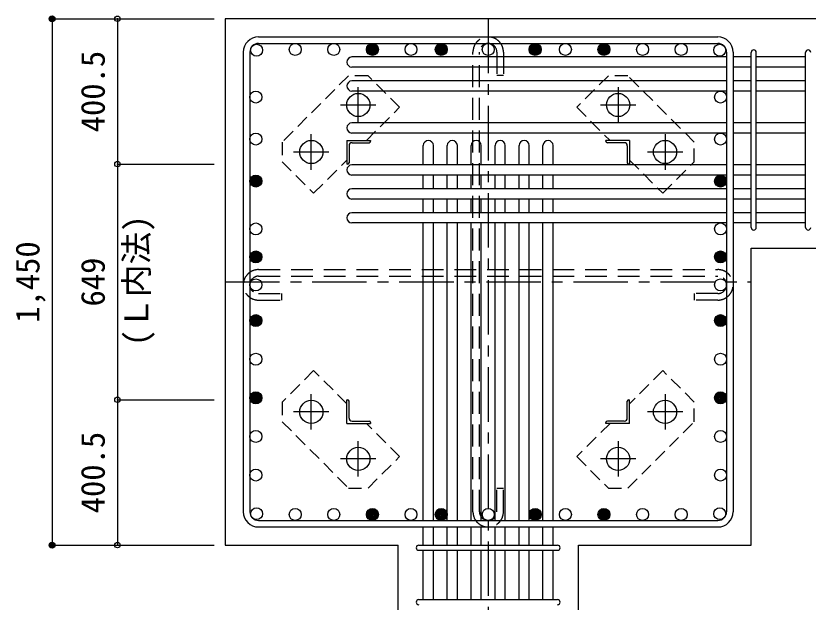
# Model space of a CAD drawing. Units: millimetres at full size, sheet at 1:30. Extents: x -5973 to 5954, y -4195 to 4201.
# Drawn here: x -750 to 1434, y 1641 to 3256 of the extents above; entities that cross this region are included whole.
import ezdxf
from ezdxf.enums import TextEntityAlignment as Align

# ---------------------------------------------------------------- set-up
doc = ezdxf.new("R2010")
doc.units = ezdxf.units.MM
doc.header["$LTSCALE"] = 30
doc.header["$PDMODE"] = 32
doc.header["$PDSIZE"] = 15
for name, pattern in [('CHAIN1', [8, 5, -1, 1, -1]), ('DASHED1', [1.8, 1.2, -0.6]), ('DASHED2', [3, 2, -1])]:
    doc.linetypes.add(name, pattern=pattern)
for name, color, linetype in [('0-1_躯体線', 2, 'Continuous'), ('0-2_アンカー、アングル', 4, 'Continuous'), ('0-3_立上り筋', 4, 'Continuous'), ('0-4_フープ筋', 7, 'Continuous'), ('0-5_基礎梁筋', 7, 'Continuous'), ('0-6_スタラップ筋', 7, 'Continuous'), ('0-7_文字', 4, 'Continuous'), ('0-9_プレート', 4, 'DASHED1'), ('0-C_中子', 7, 'DASHED2'), ('0-D_寸法', 4, 'Continuous')]:
    doc.layers.add(name, color=color, linetype=linetype)
doc.styles.add('ＭＳ ゴシック', font='')
doc.styles.get('ＭＳ ゴシック').set_extended_font_data('MS Gothic')

msp = doc.modelspace()

# ---------------------------------------------------------------- linework, layer by layer
at = {"layer": '0-1_躯体線'}
for p, q in [((1677.44, 3248.3), (-172.56, 3248.3)), ((-172.56, 3248.3), (-172.56, 1798.3)), ((1277.44, 2616.3), (1677.44, 2616.3)), ((1277.44, 1798.3), (1277.44, 2616.3)), ((-172.56, 1798.3), (303.94, 1798.3)), ((303.94, 1398.3), (303.94, 1798.3)), ((800.94, 1398.3), (800.94, 1798.3)), ((800.94, 1798.3), (1277.44, 1798.3))]:
    msp.add_line(p, q, dxfattribs=at)
at = {"layer": '0-2_アンカー、アングル', "linetype": 'CHAIN1'}
for p, q in [((194.44, 2962.1), (194.44, 3059.6)), ((910.44, 3059.6), (910.44, 2962.1)), ((145.64, 3010.8), (243.14, 3010.8)), ((861.74, 3010.8), (959.24, 3010.8)), ((64.94, 2832.6), (64.94, 2930.1)), ((1039.94, 2930.1), (1039.94, 2832.6)), ((16.14, 2881.3), (113.64, 2881.3)), ((991.24, 2881.3), (1088.74, 2881.3)), ((64.94, 2116.5), (64.94, 2214)), ((1039.94, 2214), (1039.94, 2116.5)), ((113.64, 2165.3), (16.14, 2165.3)), ((1088.74, 2165.3), (991.24, 2165.3)), ((194.44, 1987), (194.44, 2084.5)), ((910.44, 2084.5), (910.44, 1987)), ((243.14, 2035.8), (145.64, 2035.8)), ((959.24, 2035.8), (861.74, 2035.8))]:
    msp.add_line(p, q, dxfattribs=at)
at = {"layer": '0-2_アンカー、アングル'}
for p, q in [((162.94, 2912.8), (162.94, 2847.8)), ((162.94, 2912.8), (227.94, 2912.8)), ((177.44, 2906.8), (223.94, 2906.8)), ((227.94, 2912.8), (227.94, 2910.8)), ((876.94, 2910.8), (876.94, 2912.8)), ((941.94, 2912.8), (876.94, 2912.8)), ((927.44, 2906.8), (880.94, 2906.8)), ((941.94, 2912.8), (941.94, 2847.8)), ((168.94, 2898.3), (168.94, 2851.8)), ((935.94, 2898.3), (935.94, 2851.8)), ((164.94, 2847.8), (162.94, 2847.8)), ((941.94, 2847.8), (939.94, 2847.8)), ((162.94, 2133.8), (162.94, 2198.8)), ((162.94, 2198.8), (164.94, 2198.8)), ((168.94, 2148.3), (168.94, 2194.8)), ((935.94, 2148.3), (935.94, 2194.8)), ((939.94, 2198.8), (941.94, 2198.8)), ((941.94, 2133.8), (941.94, 2198.8)), ((162.94, 2133.8), (227.94, 2133.8)), ((177.44, 2139.8), (223.94, 2139.8)), ((227.94, 2135.8), (227.94, 2133.8)), ((876.94, 2133.8), (876.94, 2135.8)), ((941.94, 2133.8), (876.94, 2133.8)), ((927.44, 2139.8), (880.94, 2139.8))]:
    msp.add_line(p, q, dxfattribs=at)
at = {"layer": '0-2_アンカー、アングル', "color": 3}
for centre in [(194.44, 3010.8), (910.44, 3010.8), (64.94, 2881.3), (1039.94, 2881.3), (64.94, 2165.3), (1039.94, 2165.3), (194.44, 2035.8), (910.44, 2035.8)]:
    msp.add_circle(centre, 32, dxfattribs=at)
at = {"layer": '0-2_アンカー、アングル'}
for centre, radius, start, end in [((177.44, 2898.3), 8.5, 90, 180), ((223.94, 2910.8), 4, 270, 0), ((880.94, 2910.8), 4, 180, 270), ((927.44, 2898.3), 8.5, 0, 90), ((164.94, 2851.8), 4, 270, 0), ((939.94, 2851.8), 4, 180, 270), ((164.94, 2194.8), 4, 0, 90), ((939.94, 2194.8), 4, 90, 180), ((177.44, 2148.3), 8.5, 180, 270), ((927.44, 2148.3), 8.5, 270, 0), ((223.94, 2135.8), 4, 0, 90), ((880.94, 2135.8), 4, 90, 180)]:
    msp.add_arc(centre, radius, start, end, dxfattribs=at)
at = {"layer": '0-3_立上り筋', "color": 3}
for centre in [(-85.87, 3161.6), (20.52, 3163.8), (126.9, 3163.8), (233.28, 3163.8), (339.67, 3163.8), (422.94, 3163.8), (552.44, 3163.8), (681.94, 3163.8), (765.2, 3163.8), (871.59, 3163.8), (977.97, 3163.8), (1084.36, 3163.8), (1190.74, 3161.6), (-88.06, 3032.6), (1192.94, 3032.6), (-88.06, 2916.95), (1192.94, 2916.95), (-88.06, 2801.3), (1192.94, 2801.3), (-88.06, 2669.3), (1192.94, 2669.3), (-88.06, 2592.3), (1192.94, 2592.3), (-88.06, 2515.3), (1192.94, 2515.3), (-88.06, 2416.92), (1192.94, 2416.92), (-88.06, 2310.53), (1192.94, 2310.53), (-88.06, 2204.15), (1192.94, 2204.15), (-88.06, 2097.76), (1192.94, 2097.76), (-88.06, 1991.38), (1192.94, 1991.38), (-85.87, 1885), (1190.74, 1885), (20.52, 1882.8), (126.9, 1882.8), (233.28, 1882.8), (339.67, 1882.8), (422.94, 1882.8), (552.44, 1882.8), (681.94, 1882.8), (765.2, 1882.8), (871.59, 1882.8), (977.97, 1882.8), (1084.36, 1882.8)]:
    msp.add_circle(centre, 16.5, dxfattribs=at)
at = {"layer": '0-3_立上り筋'}
for centre, radius in [((233.28, 3163.8), 16.5), ((233.28, 3163.8), 14.85), ((233.28, 3163.8), 13.2), ((233.28, 3163.8), 11.55), ((233.28, 3163.8), 9.9), ((233.28, 3163.8), 8.25), ((233.28, 3163.8), 6.6), ((233.28, 3163.8), 4.95), ((233.28, 3163.8), 3.3), ((422.94, 3163.8), 16.5), ((422.94, 3163.8), 14.85), ((422.94, 3163.8), 13.2), ((422.94, 3163.8), 11.55), ((422.94, 3163.8), 9.9), ((422.94, 3163.8), 8.25), ((422.94, 3163.8), 6.6), ((422.94, 3163.8), 4.95), ((422.94, 3163.8), 3.3), ((681.94, 3163.8), 16.5), ((681.94, 3163.8), 14.85), ((681.94, 3163.8), 13.2), ((681.94, 3163.8), 11.55), ((681.94, 3163.8), 9.9), ((681.94, 3163.8), 8.25), ((681.94, 3163.8), 6.6), ((681.94, 3163.8), 4.95), ((681.94, 3163.8), 3.3), ((871.59, 3163.8), 16.5), ((871.59, 3163.8), 14.85), ((871.59, 3163.8), 13.2), ((871.59, 3163.8), 11.55), ((871.59, 3163.8), 9.9), ((871.59, 3163.8), 8.25), ((871.59, 3163.8), 6.6), ((871.59, 3163.8), 4.95), ((871.59, 3163.8), 3.3), ((233.28, 3163.8), 1.65), ((422.94, 3163.8), 1.65), ((681.94, 3163.8), 1.65), ((871.59, 3163.8), 1.65), ((-88.06, 2801.3), 16.5), ((1192.94, 2801.3), 16.5), ((-88.06, 2801.3), 14.85), ((-88.06, 2801.3), 13.2), ((-88.06, 2801.3), 11.55), ((-88.06, 2801.3), 9.9), ((-88.06, 2801.3), 8.25), ((-88.06, 2801.3), 6.6), ((-88.06, 2801.3), 4.95), ((-88.06, 2801.3), 3.3), ((-88.06, 2801.3), 1.65), ((1192.94, 2801.3), 14.85), ((1192.94, 2801.3), 13.2), ((1192.94, 2801.3), 11.55), ((1192.94, 2801.3), 9.9), ((1192.94, 2801.3), 8.25), ((1192.94, 2801.3), 6.6), ((1192.94, 2801.3), 4.95), ((1192.94, 2801.3), 3.3), ((1192.94, 2801.3), 1.65), ((-88.06, 2592.3), 16.5), ((-88.06, 2592.3), 14.85), ((-88.06, 2592.3), 13.2), ((-88.06, 2592.3), 11.55), ((-88.06, 2592.3), 9.9), ((-88.06, 2592.3), 8.25), ((1192.94, 2592.3), 16.5), ((1192.94, 2592.3), 14.85), ((1192.94, 2592.3), 13.2), ((1192.94, 2592.3), 11.55), ((1192.94, 2592.3), 9.9), ((1192.94, 2592.3), 8.25), ((-88.06, 2592.3), 6.6), ((-88.06, 2592.3), 4.95), ((-88.06, 2592.3), 3.3), ((-88.06, 2592.3), 1.65), ((1192.94, 2592.3), 6.6), ((1192.94, 2592.3), 4.95), ((1192.94, 2592.3), 3.3), ((1192.94, 2592.3), 1.65), ((-88.06, 2416.92), 16.5), ((-88.06, 2416.92), 14.85), ((-88.06, 2416.92), 13.2), ((-88.06, 2416.92), 11.55), ((-88.06, 2416.92), 9.9), ((-88.06, 2416.92), 8.25), ((1192.94, 2416.92), 16.5), ((1192.94, 2416.92), 14.85), ((1192.94, 2416.92), 13.2), ((1192.94, 2416.92), 11.55), ((1192.94, 2416.92), 9.9), ((1192.94, 2416.92), 8.25), ((-88.06, 2416.92), 6.6), ((-88.06, 2416.92), 4.95), ((-88.06, 2416.92), 3.3), ((-88.06, 2416.92), 1.65), ((1192.94, 2416.92), 6.6), ((1192.94, 2416.92), 4.95), ((1192.94, 2416.92), 3.3), ((1192.94, 2416.92), 1.65), ((-88.06, 2204.15), 16.5), ((-88.06, 2204.15), 14.85), ((-88.06, 2204.15), 13.2), ((-88.06, 2204.15), 11.55), ((-88.06, 2204.15), 9.9), ((-88.06, 2204.15), 8.25), ((-88.06, 2204.15), 6.6), ((-88.06, 2204.15), 4.95), ((-88.06, 2204.15), 3.3), ((1192.94, 2204.15), 16.5), ((1192.94, 2204.15), 14.85), ((1192.94, 2204.15), 13.2), ((1192.94, 2204.15), 11.55), ((1192.94, 2204.15), 9.9), ((1192.94, 2204.15), 8.25), ((1192.94, 2204.15), 6.6), ((1192.94, 2204.15), 4.95), ((1192.94, 2204.15), 3.3), ((-88.06, 2204.15), 1.65), ((1192.94, 2204.15), 1.65), ((233.28, 1882.8), 16.5), ((233.28, 1882.8), 14.85), ((233.28, 1882.8), 13.2), ((233.28, 1882.8), 11.55), ((233.28, 1882.8), 9.9), ((233.28, 1882.8), 8.25), ((233.28, 1882.8), 6.6), ((233.28, 1882.8), 4.95), ((233.28, 1882.8), 3.3), ((233.28, 1882.8), 1.65), ((422.94, 1882.8), 16.5), ((422.94, 1882.8), 14.85), ((422.94, 1882.8), 13.2), ((422.94, 1882.8), 11.55), ((422.94, 1882.8), 9.9), ((422.94, 1882.8), 8.25), ((422.94, 1882.8), 6.6), ((422.94, 1882.8), 4.95), ((422.94, 1882.8), 3.3), ((422.94, 1882.8), 1.65), ((681.94, 1882.8), 16.5), ((681.94, 1882.8), 14.85), ((681.94, 1882.8), 13.2), ((681.94, 1882.8), 11.55), ((681.94, 1882.8), 9.9), ((681.94, 1882.8), 8.25), ((681.94, 1882.8), 6.6), ((681.94, 1882.8), 4.95), ((681.94, 1882.8), 3.3), ((681.94, 1882.8), 1.65), ((871.59, 1882.8), 16.5), ((871.59, 1882.8), 14.85), ((871.59, 1882.8), 13.2), ((871.59, 1882.8), 11.55), ((871.59, 1882.8), 9.9), ((871.59, 1882.8), 8.25), ((871.59, 1882.8), 6.6), ((871.59, 1882.8), 4.95), ((871.59, 1882.8), 3.3), ((871.59, 1882.8), 1.65)]:
    msp.add_circle(centre, radius, dxfattribs=at)
at = {"layer": '0-4_フープ筋'}
for p, q in [((-80.56, 3198.3), (1185.44, 3198.3)), ((-80.56, 3180.3), (1185.44, 3180.3)), ((-122.56, 3156.3), (-122.56, 1890.3)), ((-104.56, 3156.3), (-104.56, 1890.3)), ((1209.44, 3156.3), (1209.44, 1890.3)), ((1227.44, 3156.3), (1227.44, 1890.3)), ((-80.56, 1866.3), (1185.44, 1866.3)), ((-80.56, 1848.3), (1185.44, 1848.3))]:
    msp.add_line(p, q, dxfattribs=at)
for centre, radius, start, end in [((-80.56, 3156.3), 42, 90, 180), ((1185.44, 3156.3), 42, 0, 90), ((-80.56, 3156.3), 24, 90, 180), ((1185.44, 3156.3), 24, 0, 90), ((-80.56, 1890.3), 42, 180, 270), ((-80.56, 1890.3), 24, 180, 270), ((1185.44, 1890.3), 42, 270, 0), ((1185.44, 1890.3), 24, 270, 0)]:
    msp.add_arc(centre, radius, start, end, dxfattribs=at)
at = {"layer": '0-5_基礎梁筋'}
for p, q in [((1209.44, 3143.1), (176.94, 3143.1)), ((1277.44, 3143.1), (1227.44, 3143.1)), ((1427.44, 3143.1), (1291.44, 3143.1)), ((1209.44, 3115.1), (176.94, 3115.1)), ((1277.44, 3115.1), (1227.44, 3115.1)), ((1427.44, 3115.1), (1291.44, 3115.1)), ((1209.44, 3077.1), (176.94, 3077.1)), ((1277.44, 3077.1), (1227.44, 3077.1)), ((1427.44, 3077.1), (1291.44, 3077.1)), ((1209.44, 3049.1), (176.94, 3049.1)), ((1277.44, 3049.1), (1227.44, 3049.1)), ((1427.44, 3049.1), (1291.44, 3049.1)), ((1209.44, 2961.45), (176.94, 2961.45)), ((1277.44, 2961.45), (1227.44, 2961.45)), ((1427.44, 2961.45), (1291.44, 2961.45)), ((1209.44, 2933.45), (176.94, 2933.45)), ((1277.44, 2933.45), (1227.44, 2933.45)), ((1427.44, 2933.45), (1291.44, 2933.45)), ((373.44, 2845.8), (373.44, 2898.8)), ((401.44, 2845.8), (401.44, 2898.8)), ((439.44, 2845.8), (439.44, 2898.8)), ((467.44, 2845.8), (467.44, 2898.8)), ((505.44, 2845.8), (505.44, 2898.8)), ((533.44, 2845.8), (533.44, 2898.8)), ((571.44, 2845.8), (571.44, 2898.8)), ((599.44, 2845.8), (599.44, 2898.8)), ((637.44, 2845.8), (637.44, 2898.8)), ((665.44, 2845.8), (665.44, 2898.8)), ((703.44, 2845.8), (703.44, 2898.8)), ((731.44, 2845.8), (731.44, 2898.8)), ((1209.44, 2845.8), (176.94, 2845.8)), ((1277.44, 2845.8), (1227.44, 2845.8)), ((1427.44, 2845.8), (1291.44, 2845.8)), ((1209.44, 2817.8), (176.94, 2817.8)), ((373.44, 2779.8), (373.44, 2817.8)), ((401.44, 2779.8), (401.44, 2817.8)), ((439.44, 2779.8), (439.44, 2817.8)), ((467.44, 2779.8), (467.44, 2817.8)), ((505.44, 2779.8), (505.44, 2817.8)), ((533.44, 2779.8), (533.44, 2817.8)), ((571.44, 2779.8), (571.44, 2817.8)), ((599.44, 2779.8), (599.44, 2817.8)), ((637.44, 2779.8), (637.44, 2817.8)), ((665.44, 2779.8), (665.44, 2817.8)), ((703.44, 2779.8), (703.44, 2817.8)), ((731.44, 2779.8), (731.44, 2817.8)), ((1277.44, 2817.8), (1227.44, 2817.8)), ((1427.44, 2817.8), (1291.44, 2817.8)), ((1209.44, 2779.8), (176.94, 2779.8)), ((1277.44, 2779.8), (1227.44, 2779.8)), ((1427.44, 2779.8), (1291.44, 2779.8)), ((1209.44, 2751.8), (176.94, 2751.8)), ((373.44, 2713.8), (373.44, 2751.8)), ((401.44, 2713.8), (401.44, 2751.8)), ((439.44, 2713.8), (439.44, 2751.8)), ((467.44, 2713.8), (467.44, 2751.8)), ((505.44, 2713.8), (505.44, 2751.8)), ((533.44, 2713.8), (533.44, 2751.8)), ((571.44, 2713.8), (571.44, 2751.8)), ((599.44, 2713.8), (599.44, 2751.8)), ((637.44, 2713.8), (637.44, 2751.8)), ((665.44, 2713.8), (665.44, 2751.8)), ((703.44, 2713.8), (703.44, 2751.8)), ((731.44, 2713.8), (731.44, 2751.8)), ((1277.44, 2751.8), (1227.44, 2751.8)), ((1427.44, 2751.8), (1291.44, 2751.8)), ((1209.44, 2713.8), (176.94, 2713.8)), ((1277.44, 2713.8), (1227.44, 2713.8)), ((1427.44, 2713.8), (1291.44, 2713.8)), ((1209.44, 2685.8), (176.94, 2685.8)), ((373.44, 1866.3), (373.44, 2685.8)), ((401.44, 1866.3), (401.44, 2685.8)), ((439.44, 1866.3), (439.44, 2685.8)), ((467.44, 1866.3), (467.44, 2685.8)), ((505.44, 1866.3), (505.44, 2685.8)), ((533.44, 1866.3), (533.44, 2685.8)), ((571.44, 1866.3), (571.44, 2685.8)), ((599.44, 1866.3), (599.44, 2685.8)), ((637.44, 1866.3), (637.44, 2685.8)), ((665.44, 1866.3), (665.44, 2685.8)), ((703.44, 1866.3), (703.44, 2685.8)), ((731.44, 1866.3), (731.44, 2685.8)), ((1277.44, 2685.8), (1227.44, 2685.8)), ((1427.44, 2685.8), (1291.44, 2685.8)), ((373.44, 1798.3), (373.44, 1848.3)), ((401.44, 1798.3), (401.44, 1848.3)), ((439.44, 1798.3), (439.44, 1848.3)), ((467.44, 1798.3), (467.44, 1848.3)), ((505.44, 1798.3), (505.44, 1848.3)), ((533.44, 1798.3), (533.44, 1848.3)), ((571.44, 1798.3), (571.44, 1848.3)), ((599.44, 1798.3), (599.44, 1848.3)), ((637.44, 1798.3), (637.44, 1848.3)), ((665.44, 1798.3), (665.44, 1848.3)), ((703.44, 1798.3), (703.44, 1848.3)), ((731.44, 1798.3), (731.44, 1848.3)), ((373.44, 1648.3), (373.44, 1784.3)), ((401.44, 1648.3), (401.44, 1784.3)), ((439.44, 1648.3), (439.44, 1784.3)), ((467.44, 1648.3), (467.44, 1784.3)), ((505.44, 1648.3), (505.44, 1784.3)), ((533.44, 1648.3), (533.44, 1784.3)), ((571.44, 1648.3), (571.44, 1784.3)), ((599.44, 1648.3), (599.44, 1784.3)), ((637.44, 1648.3), (637.44, 1784.3)), ((665.44, 1648.3), (665.44, 1784.3)), ((703.44, 1648.3), (703.44, 1784.3)), ((731.44, 1648.3), (731.44, 1784.3))]:
    msp.add_line(p, q, dxfattribs=at)
for centre, start, end in [((176.94, 3129.1), 90, 270), ((176.94, 3063.1), 90, 270), ((176.94, 2947.45), 90, 270), ((387.44, 2898.8), 0, 180), ((453.44, 2898.8), 0, 180), ((519.44, 2898.8), 0, 180), ((585.44, 2898.8), 0, 180), ((651.44, 2898.8), 0, 180), ((717.44, 2898.8), 0, 180), ((176.94, 2831.8), 90, 270), ((176.94, 2765.8), 90, 270), ((176.94, 2699.8), 90, 270)]:
    msp.add_arc(centre, 14, start, end, dxfattribs=at)
at = {"layer": '0-6_スタラップ筋'}
for p, q in [((1277.44, 2673.3), (1277.44, 3155.6)), ((1291.44, 2673.3), (1291.44, 3155.6)), ((1427.44, 2673.3), (1427.44, 3155.6)), ((360.94, 1798.3), (743.94, 1798.3)), ((360.94, 1784.3), (743.94, 1784.3)), ((360.94, 1648.3), (743.94, 1648.3))]:
    msp.add_line(p, q, dxfattribs=at)
for centre, start, end in [((1284.44, 3155.6), 0, 180), ((1284.44, 3155.6), 0, 180), ((1284.44, 3155.6), 0, 180), ((1284.44, 3155.6), 0, 180), ((1434.44, 3155.6), 0, 180), ((1284.44, 2673.3), 180, 0), ((1284.44, 2673.3), 180, 0), ((1284.44, 2673.3), 180, 0), ((1284.44, 2673.3), 180, 0), ((1434.44, 2673.3), 180, 0), ((360.94, 1791.3), 90, 270), ((360.94, 1791.3), 90, 270), ((360.94, 1791.3), 90, 270), ((360.94, 1791.3), 90, 270), ((743.94, 1791.3), 270, 90), ((743.94, 1791.3), 270, 90), ((743.94, 1791.3), 270, 90), ((743.94, 1791.3), 270, 90), ((360.94, 1641.3), 90, 270), ((743.94, 1641.3), 270, 90)]:
    msp.add_arc(centre, 7, start, end, dxfattribs=at)
at = {"layer": '0-9_プレート'}
for p, q in [((167.54, 3091.3), (-15.66, 2908.2)), ((221.24, 3091.3), (167.54, 3091.3)), ((308.24, 3004.4), (221.24, 3091.3)), ((883.64, 3091.4), (796.64, 3004.4)), ((937.34, 3091.4), (883.64, 3091.4)), ((1120.44, 2908.2), (937.34, 3091.4)), ((216.64, 2912.8), (308.24, 3004.4)), ((796.64, 3004.4), (888.24, 2912.8)), ((-15.66, 2908.2), (-15.66, 2854.5)), ((1120.44, 2854.5), (1120.44, 2908.2)), ((-15.66, 2854.5), (71.34, 2767.5)), ((71.34, 2767.5), (162.94, 2859.1)), ((941.94, 2859.1), (1033.54, 2767.5)), ((1033.54, 2767.5), (1120.44, 2854.5)), ((71.34, 2279.1), (-15.56, 2192.1)), ((162.94, 2187.5), (71.34, 2279.1)), ((1033.54, 2279.1), (941.94, 2187.5)), ((1120.54, 2192.1), (1033.54, 2279.1)), ((-15.56, 2192.1), (-15.56, 2138.4)), ((1120.54, 2138.4), (1120.54, 2192.1)), ((-15.56, 2138.4), (167.54, 1955.2)), ((308.24, 2042.2), (216.64, 2133.8)), ((888.24, 2133.8), (796.64, 2042.2)), ((937.34, 1955.3), (1120.54, 2138.4)), ((221.24, 1955.2), (308.24, 2042.2)), ((796.64, 2042.2), (883.64, 1955.3)), ((167.54, 1955.2), (221.24, 1955.2)), ((883.64, 1955.3), (937.34, 1955.3))]:
    msp.add_line(p, q, dxfattribs=at)
at = {"layer": '0-C_中子'}
for p, q in [((510.44, 1890.3), (510.44, 3156.3)), ((528.44, 1890.3), (528.44, 3156.3)), ((576.44, 3156.3), (576.44, 3092.3)), ((594.44, 3156.3), (594.44, 3092.3)), ((594.44, 3092.3), (576.44, 3092.3)), ((-80.56, 2557.3), (1185.44, 2557.3)), ((-80.56, 2539.3), (1185.44, 2539.3)), ((-80.56, 2491.3), (-16.56, 2491.3)), ((1121.44, 2473.3), (1121.44, 2491.3)), ((1185.44, 2491.3), (1121.44, 2491.3)), ((1185.44, 2473.3), (1121.44, 2473.3)), ((576.44, 1890.3), (576.44, 1954.3))]:
    msp.add_line(p, q, dxfattribs=at)
for points in [[(-80.56, 2473.3), (-16.56, 2473.3), (-16.56, 2491.3)], [(594.44, 1890.3), (594.44, 1954.3), (576.44, 1954.3)]]:
    msp.add_lwpolyline(points, dxfattribs=at)
for centre, radius, start, end in [((552.44, 3156.3), 42, 0, 180), ((552.44, 3156.3), 24, 0, 180), ((-80.56, 2515.3), 42, 90, 270), ((1185.44, 2515.3), 42, 270, 90), ((-80.56, 2515.3), 24, 90, 270), ((1185.44, 2515.3), 24, 270, 90), ((552.44, 1890.3), 42, 180, 0), ((552.44, 1890.3), 24, 180, 0)]:
    msp.add_arc(centre, radius, start, end, dxfattribs=at)
at = {"layer": '0-D_寸法'}
for p, q in [((-649.6, 3248.3), (-469.6, 3248.3)), ((-649.6, 3248.3), (-469.6, 3248.3)), ((-649.6, 3248.3), (-649.6, 1798.3)), ((-469.6, 3248.3), (-469.6, 2847.8)), ((-469.6, 3248.3), (-202.56, 3248.3)), ((-469.6, 2847.8), (-202.56, 2847.8)), ((-469.6, 2847.8), (-469.6, 2198.8)), ((-469.6, 2198.8), (-202.56, 2198.8)), ((-469.6, 2198.8), (-469.6, 1798.3)), ((-649.6, 1798.3), (-469.6, 1798.3)), ((-469.6, 1798.3), (-202.56, 1798.3)), ((-469.6, 1798.3), (-202.56, 1798.3))]:
    msp.add_line(p, q, dxfattribs=at)
at = {"layer": '0-D_寸法', "linetype": 'CHAIN1'}
for p, q in [((552.44, 3248.3), (552.44, 1398.3)), ((-172.56, 2523.3), (1277.44, 2523.3))]:
    msp.add_line(p, q, dxfattribs=at)
at = {"layer": '0-D_寸法'}
for centre, radius in [((-649.6, 3248.3), 8), ((-649.6, 3248.3), 7.2), ((-649.6, 3248.3), 6.4), ((-649.6, 3248.3), 5.6), ((-649.6, 3248.3), 4.8), ((-649.6, 3248.3), 4), ((-649.6, 3248.3), 3.2), ((-649.6, 3248.3), 2.4), ((-649.6, 3248.3), 1.6), ((-649.6, 3248.3), 0.8), ((-649.6, 1798.3), 8), ((-649.6, 1798.3), 7.2), ((-649.6, 1798.3), 6.4), ((-649.6, 1798.3), 5.6), ((-649.6, 1798.3), 4.8), ((-649.6, 1798.3), 4), ((-649.6, 1798.3), 3.2), ((-649.6, 1798.3), 2.4), ((-649.6, 1798.3), 1.6), ((-649.6, 1798.3), 0.8)]:
    msp.add_circle(centre, radius, dxfattribs=at)
at = {"layer": '0-D_寸法', "color": 7}
for p in [(-649.6, 3248.3), (-469.6, 3248.3), (-469.6, 2847.8), (-469.6, 2198.8), (-649.6, 1798.3), (-469.6, 1798.3)]:
    msp.add_point(p, dxfattribs=at)

# ---------------------------------------------------------------- texts
at = {"layer": '0-7_文字', "style": 'ＭＳ ゴシック'}
msp.add_text('(Ｌ内法)', height=65.98, rotation=90, dxfattribs=at).set_placement((-364.55, 2346.7), align=Align.BOTTOM_LEFT)
at = {"layer": '0-D_寸法', "style": 'ＭＳ ゴシック'}
for s, p in [('400.5', (-484.6, 2935.55)), ('1,450', (-664.6, 2410.8)), ('649', (-484.6, 2455.8)), ('400.5', (-484.6, 1886.05))]:
    msp.add_text(s, height=65.98, rotation=90, dxfattribs=at).set_placement(p, align=Align.BOTTOM_LEFT)

doc.saveas('drawing.dxf')
